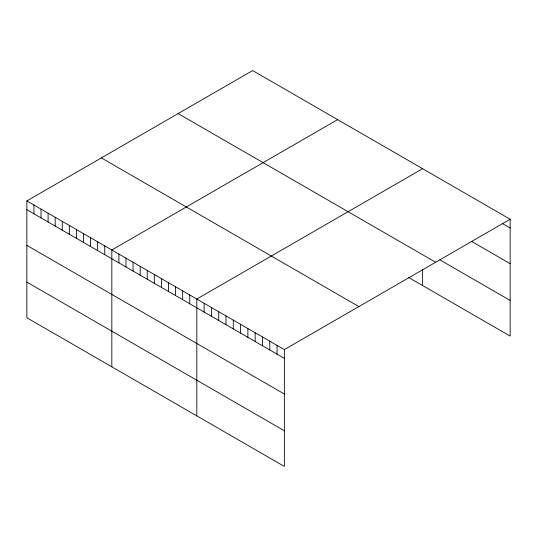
<?xml version="1.0" encoding="UTF-8"?>
<svg xmlns="http://www.w3.org/2000/svg" width="537" height="537" viewBox="0 0 537 537"><rect width="100%" height="100%" fill="white"/><g stroke="black" fill="none" stroke-linecap="round" stroke-linejoin="round"><path stroke-width="0.81" d="M26.85 200.925L284.362 349.6L284.362 466.431L26.85 317.756L26.85 200.925L252.638 70.569L510.15 219.244L510.15 336.075L408.435 277.347M337.619 119.63L111.83 249.987L111.83 366.818M422.599 168.692L196.81 299.049L196.81 415.88M284.362 349.6L510.15 219.244M502.854 223.815L510.15 228.03M471.681 241.469L510.15 263.68M439.843 259.827L510.15 300.418M178.13 113.589L435.641 262.264M101.359 157.912L358.87 306.58M26.85 209.712L284.362 358.387M26.85 245.369L284.362 394.037M26.85 282.1L284.362 430.775M422.599 269.675L422.599 285.523M277.065 345.385L277.065 354.172M269.769 341.176L269.769 349.963M262.472 336.961L262.472 345.747M255.176 332.752L255.176 341.532M247.879 328.537L247.879 337.323M240.583 324.328L240.583 333.108M233.286 320.112L233.286 328.899M225.996 315.904L225.996 324.684M218.7 311.688L218.7 320.475M211.403 307.479L211.403 316.259M204.107 303.264L204.107 312.051M189.729 294.961L189.729 303.747M182.647 290.873L182.647 299.659M175.565 286.785L175.565 295.572M168.484 282.697L168.484 291.484M161.402 278.609L161.402 287.396M154.32 274.521L154.32 283.308M147.239 270.433L147.239 279.213M140.157 266.345L140.157 275.125M133.075 262.257L133.075 271.037M125.994 258.169L125.994 266.949M118.912 254.075L118.912 262.862M104.749 245.899L104.749 254.686M97.667 241.811L97.667 250.598M90.585 237.723L90.585 246.51M83.504 233.635L83.504 242.422M76.422 229.547L76.422 238.334M69.34 225.459L69.34 234.239M62.258 221.372L62.258 230.151M55.177 217.284L55.177 226.064M48.095 213.196L48.095 221.976M41.013 209.101L41.013 217.888M33.932 205.013L33.932 213.8"/></g></svg>
